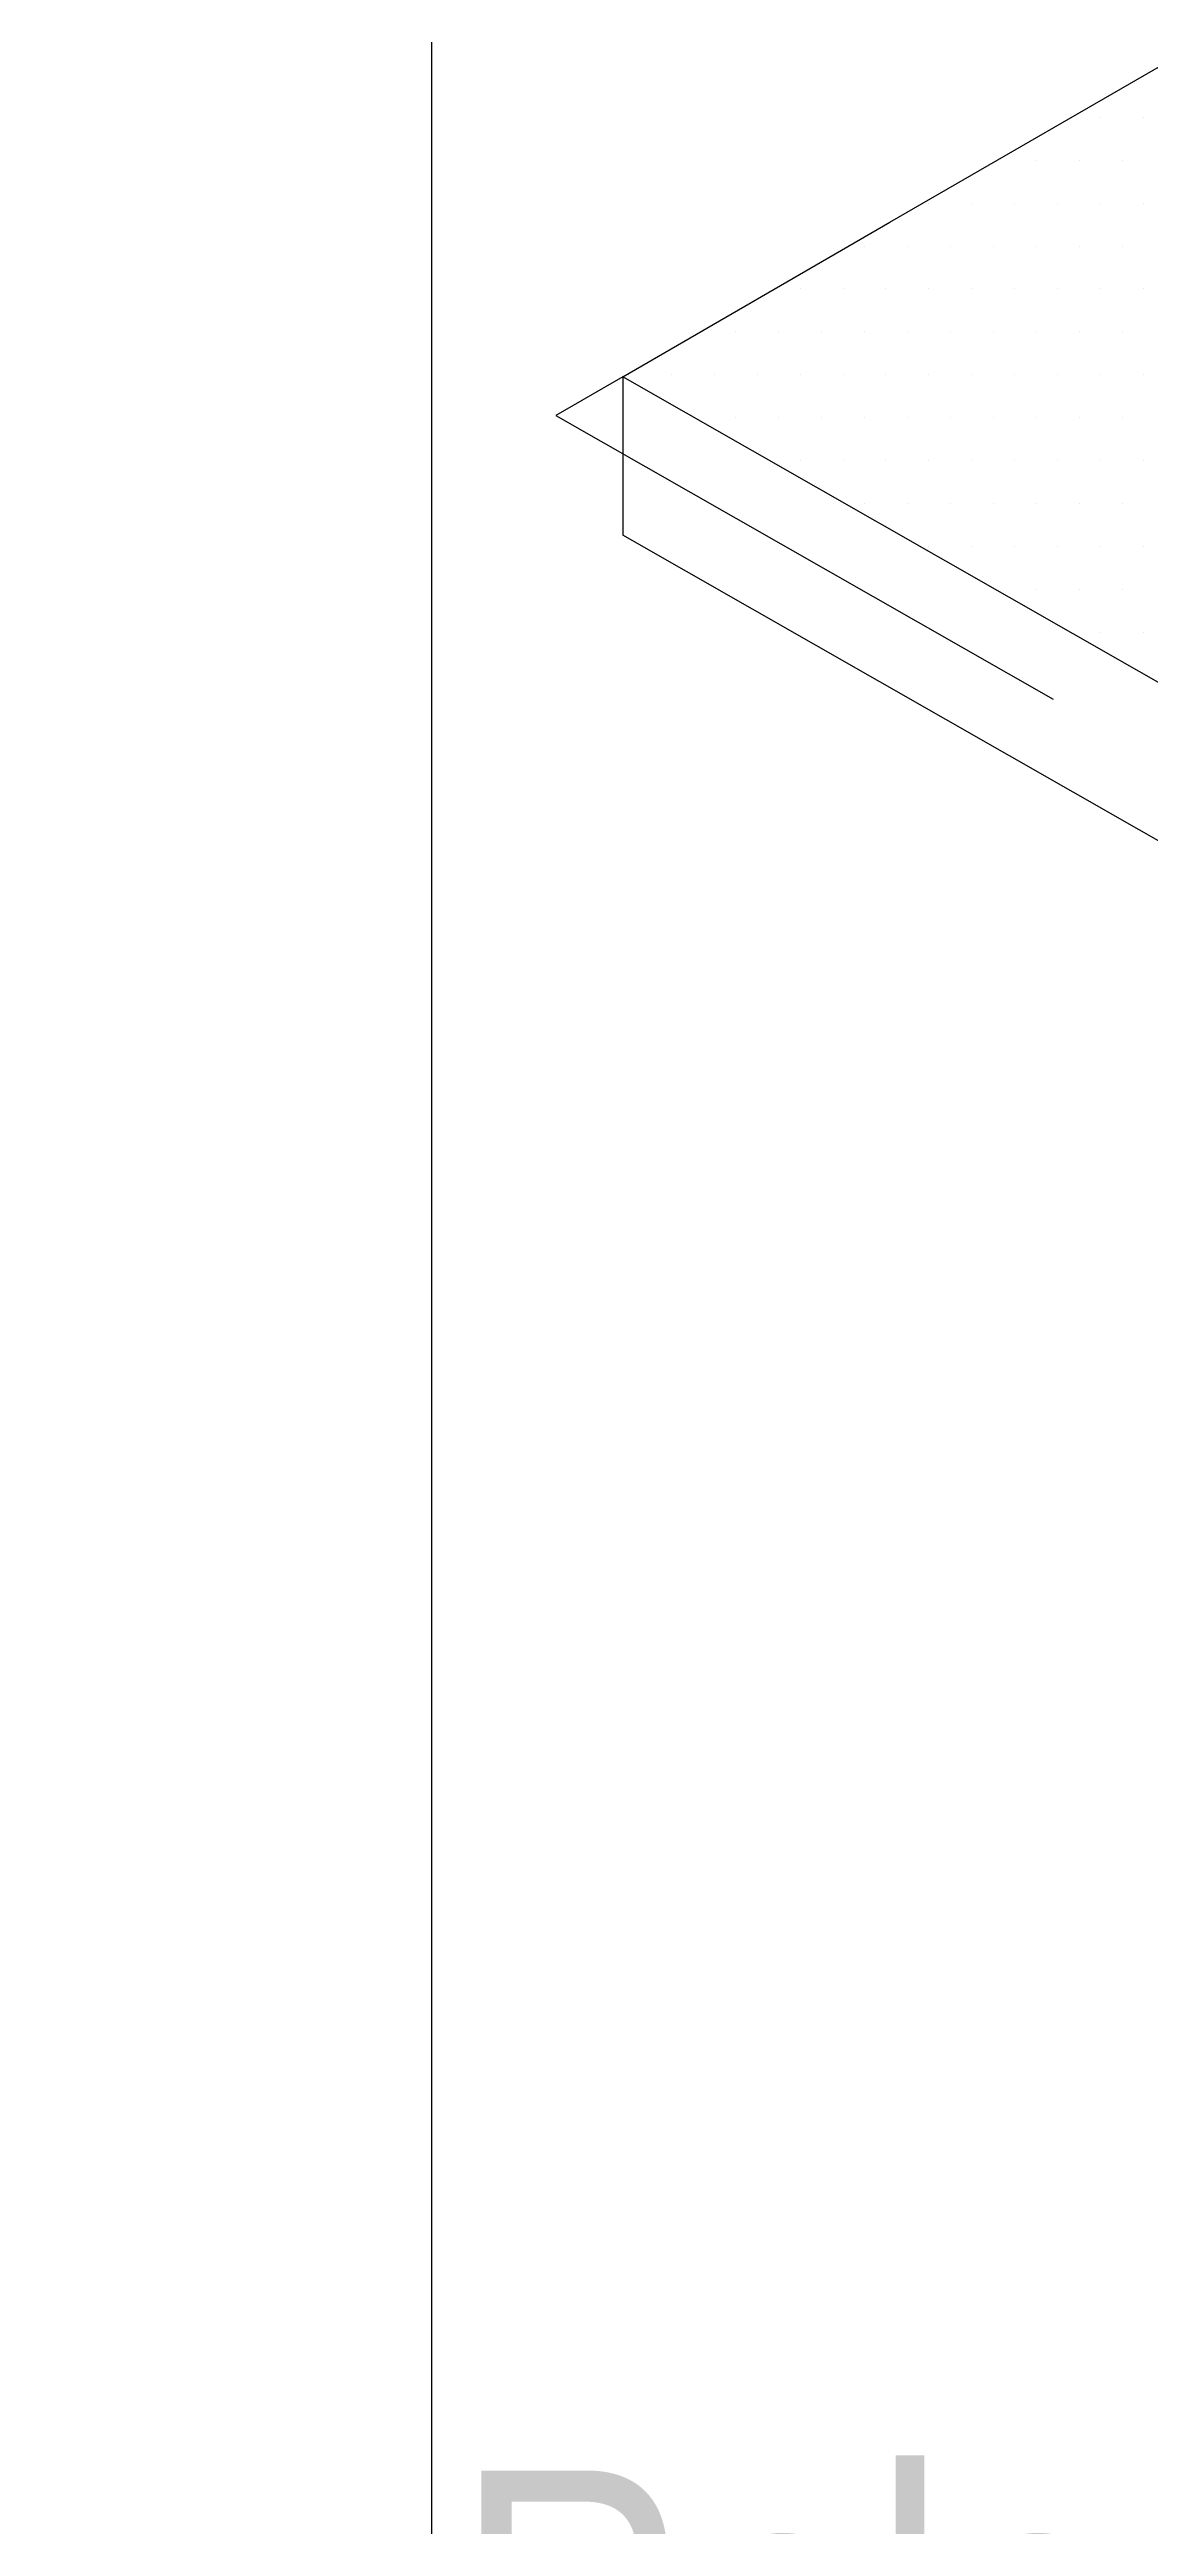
# Model space of a CAD drawing. Extents: x -1328 to 5679, y -4611 to 1603.
# Drawn here: x -1219 to -1184.4, y 1229.9 to 1307.8 of the extents above; entities that cross this region are included whole.
import ezdxf

# ---------------------------------------------------------------- set-up
doc = ezdxf.new("R2010")
doc.units = 0
doc.header["$MEASUREMENT"] = 0
doc.linetypes.add('AI-Linetype-17', pattern=[27.003948, 18.002632, -9.001316])
doc.linetypes.add('AI-Linetype-18', pattern=[27.003948, 18.002632, -9.001316])
for name, color, linetype, lineweight in [('.ATI-HATCH', 7, 'Continuous', 0), ('G-ANNO-TTLB', 7, 'Continuous', 0), ('TYVEK', 7, 'Continuous', 0)]:
    doc.layers.add(name, color=color, linetype=linetype, lineweight=lineweight)

# ---------------------------------------------------------------- blocks, each defined once
blk = doc.blocks.new('Block_61')
at = {"layer": 'TYVEK', "char_height": 0.2, "attachment_point": 7}
for s, insert in [('\\C18;\\c0;\\FArial Narrow|b0|i0|c1;\\H9.001321;\\W1.000000;Release paper', (-1206.309, 1219.948)), ('\\C18;\\c0;\\FArial Narrow|b0|i0|c1;\\H9.001321;\\W1.000000;for backdam', (-1195.18, 1204.792))]:
    blk.add_mtext(s, dxfattribs=dict(at, insert=insert))
blk = doc.blocks.new('Block_60')
at = {"layer": 'TYVEK'}
blk.add_blockref('Block_61', (0, 0), dxfattribs=at)
blk = doc.blocks.new('Block_254')
at = {"layer": '.ATI-HATCH'}
blk.add_open_spline([(-1184.218, 1307.237), (-1184.218, 1307.237), (-1192.617, 1302.378), (-1192.617, 1302.378), (-1192.617, 1302.378), (-1201.017, 1297.518), (-1201.017, 1297.518), (-1201.017, 1297.518), (-1066.602, 1220.764), (-1066.602, 1220.764), (-1066.602, 1220.764), (-1049.803, 1230.484), (-1049.803, 1230.484), (-1049.803, 1230.484), (-1184.218, 1307.237), (-1184.218, 1307.237)], degree=3, knots=[0, 0, 0, 0, 1, 1, 1, 2, 2, 2, 3, 3, 3, 4, 4, 4, 5, 5, 5, 5], dxfattribs=at)
at = {"layer": '.ATI-HATCH', "color": 8, "lineweight": 0, "true_color": 0x808080}
for points in [[(-1185.991, 1305.678), (-1185.991, 1305.678), (-1185.991, 1305.678), (-1185.991, 1305.678)], [(-1184.641, 1305.678), (-1184.641, 1305.678), (-1184.641, 1305.678), (-1184.641, 1305.678)], [(-1188.016, 1304.328), (-1188.016, 1304.328), (-1188.016, 1304.328), (-1188.016, 1304.328)], [(-1186.666, 1304.328), (-1186.666, 1304.328), (-1186.666, 1304.328), (-1186.666, 1304.328)], [(-1185.316, 1304.328), (-1185.316, 1304.328), (-1185.316, 1304.328), (-1185.316, 1304.328)], [(-1191.392, 1302.978), (-1191.392, 1302.978), (-1191.392, 1302.978), (-1191.392, 1302.978)], [(-1190.042, 1302.978), (-1190.042, 1302.978), (-1190.042, 1302.978), (-1190.042, 1302.978)], [(-1188.691, 1302.978), (-1188.691, 1302.978), (-1188.691, 1302.978), (-1188.691, 1302.978)], [(-1187.341, 1302.978), (-1187.341, 1302.978), (-1187.341, 1302.978), (-1187.341, 1302.978)], [(-1185.991, 1302.978), (-1185.991, 1302.978), (-1185.991, 1302.978), (-1185.991, 1302.978)], [(-1184.641, 1302.978), (-1184.641, 1302.978), (-1184.641, 1302.978), (-1184.641, 1302.978)], [(-1193.417, 1301.628), (-1193.417, 1301.628), (-1193.417, 1301.628), (-1193.417, 1301.628)], [(-1192.067, 1301.628), (-1192.067, 1301.628), (-1192.067, 1301.628), (-1192.067, 1301.628)], [(-1190.717, 1301.628), (-1190.717, 1301.628), (-1190.717, 1301.628), (-1190.717, 1301.628)], [(-1189.366, 1301.628), (-1189.366, 1301.628), (-1189.366, 1301.628), (-1189.366, 1301.628)], [(-1188.016, 1301.628), (-1188.016, 1301.628), (-1188.016, 1301.628), (-1188.016, 1301.628)], [(-1186.666, 1301.628), (-1186.666, 1301.628), (-1186.666, 1301.628), (-1186.666, 1301.628)], [(-1185.316, 1301.628), (-1185.316, 1301.628), (-1185.316, 1301.628), (-1185.316, 1301.628)], [(-1195.442, 1300.278), (-1195.442, 1300.278), (-1195.442, 1300.278), (-1195.442, 1300.278)], [(-1194.092, 1300.278), (-1194.092, 1300.278), (-1194.092, 1300.278), (-1194.092, 1300.278)], [(-1192.742, 1300.278), (-1192.742, 1300.278), (-1192.742, 1300.278), (-1192.742, 1300.278)], [(-1191.392, 1300.278), (-1191.392, 1300.278), (-1191.392, 1300.278), (-1191.392, 1300.278)], [(-1190.042, 1300.278), (-1190.042, 1300.278), (-1190.042, 1300.278), (-1190.042, 1300.278)], [(-1188.691, 1300.278), (-1188.691, 1300.278), (-1188.691, 1300.278), (-1188.691, 1300.278)], [(-1187.341, 1300.278), (-1187.341, 1300.278), (-1187.341, 1300.278), (-1187.341, 1300.278)], [(-1185.991, 1300.278), (-1185.991, 1300.278), (-1185.991, 1300.278), (-1185.991, 1300.278)], [(-1184.641, 1300.278), (-1184.641, 1300.278), (-1184.641, 1300.278), (-1184.641, 1300.278)], [(-1197.468, 1298.927), (-1197.468, 1298.927), (-1197.468, 1298.927), (-1197.468, 1298.927)], [(-1196.117, 1298.927), (-1196.117, 1298.927), (-1196.117, 1298.927), (-1196.117, 1298.927)], [(-1194.767, 1298.927), (-1194.767, 1298.927), (-1194.767, 1298.927), (-1194.767, 1298.927)], [(-1193.417, 1298.927), (-1193.417, 1298.927), (-1193.417, 1298.927), (-1193.417, 1298.927)], [(-1192.067, 1298.927), (-1192.067, 1298.927), (-1192.067, 1298.927), (-1192.067, 1298.927)], [(-1190.717, 1298.927), (-1190.717, 1298.927), (-1190.717, 1298.927), (-1190.717, 1298.927)], [(-1189.366, 1298.927), (-1189.366, 1298.927), (-1189.366, 1298.927), (-1189.366, 1298.927)], [(-1188.016, 1298.927), (-1188.016, 1298.927), (-1188.016, 1298.927), (-1188.016, 1298.927)], [(-1186.666, 1298.927), (-1186.666, 1298.927), (-1186.666, 1298.927), (-1186.666, 1298.927)], [(-1185.316, 1298.927), (-1185.316, 1298.927), (-1185.316, 1298.927), (-1185.316, 1298.927)], [(-1200.843, 1297.577), (-1200.843, 1297.577), (-1200.843, 1297.577), (-1200.843, 1297.577)], [(-1199.493, 1297.577), (-1199.493, 1297.577), (-1199.493, 1297.577), (-1199.493, 1297.577)], [(-1198.143, 1297.577), (-1198.143, 1297.577), (-1198.143, 1297.577), (-1198.143, 1297.577)], [(-1196.793, 1297.577), (-1196.793, 1297.577), (-1196.793, 1297.577), (-1196.793, 1297.577)], [(-1195.442, 1297.577), (-1195.442, 1297.577), (-1195.442, 1297.577), (-1195.442, 1297.577)], [(-1194.092, 1297.577), (-1194.092, 1297.577), (-1194.092, 1297.577), (-1194.092, 1297.577)], [(-1192.742, 1297.577), (-1192.742, 1297.577), (-1192.742, 1297.577), (-1192.742, 1297.577)], [(-1191.392, 1297.577), (-1191.392, 1297.577), (-1191.392, 1297.577), (-1191.392, 1297.577)], [(-1190.042, 1297.577), (-1190.042, 1297.577), (-1190.042, 1297.577), (-1190.042, 1297.577)], [(-1188.691, 1297.577), (-1188.691, 1297.577), (-1188.691, 1297.577), (-1188.691, 1297.577)], [(-1187.341, 1297.577), (-1187.341, 1297.577), (-1187.341, 1297.577), (-1187.341, 1297.577)], [(-1185.991, 1297.577), (-1185.991, 1297.577), (-1185.991, 1297.577), (-1185.991, 1297.577)], [(-1184.641, 1297.577), (-1184.641, 1297.577), (-1184.641, 1297.577), (-1184.641, 1297.577)], [(-1197.468, 1296.227), (-1197.468, 1296.227), (-1197.468, 1296.227), (-1197.468, 1296.227)], [(-1196.117, 1296.227), (-1196.117, 1296.227), (-1196.117, 1296.227), (-1196.117, 1296.227)], [(-1194.767, 1296.227), (-1194.767, 1296.227), (-1194.767, 1296.227), (-1194.767, 1296.227)], [(-1193.417, 1296.227), (-1193.417, 1296.227), (-1193.417, 1296.227), (-1193.417, 1296.227)], [(-1192.067, 1296.227), (-1192.067, 1296.227), (-1192.067, 1296.227), (-1192.067, 1296.227)], [(-1190.717, 1296.227), (-1190.717, 1296.227), (-1190.717, 1296.227), (-1190.717, 1296.227)], [(-1189.366, 1296.227), (-1189.366, 1296.227), (-1189.366, 1296.227), (-1189.366, 1296.227)], [(-1188.016, 1296.227), (-1188.016, 1296.227), (-1188.016, 1296.227), (-1188.016, 1296.227)], [(-1186.666, 1296.227), (-1186.666, 1296.227), (-1186.666, 1296.227), (-1186.666, 1296.227)], [(-1185.316, 1296.227), (-1185.316, 1296.227), (-1185.316, 1296.227), (-1185.316, 1296.227)], [(-1195.442, 1294.877), (-1195.442, 1294.877), (-1195.442, 1294.877), (-1195.442, 1294.877)], [(-1194.092, 1294.877), (-1194.092, 1294.877), (-1194.092, 1294.877), (-1194.092, 1294.877)], [(-1192.742, 1294.877), (-1192.742, 1294.877), (-1192.742, 1294.877), (-1192.742, 1294.877)], [(-1191.392, 1294.877), (-1191.392, 1294.877), (-1191.392, 1294.877), (-1191.392, 1294.877)], [(-1190.042, 1294.877), (-1190.042, 1294.877), (-1190.042, 1294.877), (-1190.042, 1294.877)], [(-1188.691, 1294.877), (-1188.691, 1294.877), (-1188.691, 1294.877), (-1188.691, 1294.877)], [(-1187.341, 1294.877), (-1187.341, 1294.877), (-1187.341, 1294.877), (-1187.341, 1294.877)], [(-1185.991, 1294.877), (-1185.991, 1294.877), (-1185.991, 1294.877), (-1185.991, 1294.877)], [(-1184.641, 1294.877), (-1184.641, 1294.877), (-1184.641, 1294.877), (-1184.641, 1294.877)], [(-1193.417, 1293.527), (-1193.417, 1293.527), (-1193.417, 1293.527), (-1193.417, 1293.527)], [(-1192.067, 1293.527), (-1192.067, 1293.527), (-1192.067, 1293.527), (-1192.067, 1293.527)], [(-1190.717, 1293.527), (-1190.717, 1293.527), (-1190.717, 1293.527), (-1190.717, 1293.527)], [(-1189.366, 1293.527), (-1189.366, 1293.527), (-1189.366, 1293.527), (-1189.366, 1293.527)], [(-1188.016, 1293.527), (-1188.016, 1293.527), (-1188.016, 1293.527), (-1188.016, 1293.527)], [(-1186.666, 1293.527), (-1186.666, 1293.527), (-1186.666, 1293.527), (-1186.666, 1293.527)], [(-1185.316, 1293.527), (-1185.316, 1293.527), (-1185.316, 1293.527), (-1185.316, 1293.527)], [(-1191.392, 1292.176), (-1191.392, 1292.176), (-1191.392, 1292.176), (-1191.392, 1292.176)], [(-1190.042, 1292.176), (-1190.042, 1292.176), (-1190.042, 1292.176), (-1190.042, 1292.176)], [(-1188.691, 1292.176), (-1188.691, 1292.176), (-1188.691, 1292.176), (-1188.691, 1292.176)], [(-1187.341, 1292.176), (-1187.341, 1292.176), (-1187.341, 1292.176), (-1187.341, 1292.176)], [(-1185.991, 1292.176), (-1185.991, 1292.176), (-1185.991, 1292.176), (-1185.991, 1292.176)], [(-1184.641, 1292.176), (-1184.641, 1292.176), (-1184.641, 1292.176), (-1184.641, 1292.176)], [(-1188.016, 1290.826), (-1188.016, 1290.826), (-1188.016, 1290.826), (-1188.016, 1290.826)], [(-1186.666, 1290.826), (-1186.666, 1290.826), (-1186.666, 1290.826), (-1186.666, 1290.826)], [(-1185.316, 1290.826), (-1185.316, 1290.826), (-1185.316, 1290.826), (-1185.316, 1290.826)], [(-1185.991, 1289.476), (-1185.991, 1289.476), (-1185.991, 1289.476), (-1185.991, 1289.476)], [(-1184.641, 1289.476), (-1184.641, 1289.476), (-1184.641, 1289.476), (-1184.641, 1289.476)]]:
    blk.add_open_spline(points, degree=3, dxfattribs=at)

msp = doc.modelspace()

# ---------------------------------------------------------------- hatches: boundary and pattern name
at = {"layer": 'G-ANNO-TTLB', "true_color": 0xff00ff, "transparency": 33554687}
h = msp.add_hatch(color=6, dxfattribs=at)
edge = h.paths.add_edge_path()
edge.add_spline(control_points=[(1625.998, -853.91), (1625.998, -853.91), (-1303.52, -853.91), (-1303.52, -853.91), (-1303.52, -853.91), (-1303.52, 1603.09), (-1303.52, 1603.09), (-1303.52, 1603.09), (1625.998, 1603.09), (1625.998, 1603.09), (1625.998, 1603.09), (1625.998, -853.91), (1625.998, -853.91)], knot_values=[0, 0, 0, 0, 1, 1, 1, 2, 2, 2, 3, 3, 3, 4, 4, 4, 4], degree=3, periodic=0)
edge = h.paths.add_edge_path()
edge.add_spline(control_points=[(-1294.52, 1594.09), (-1294.52, 1594.09), (-1294.52, -844.91), (-1294.52, -844.91), (-1294.52, -844.91), (1616.998, -844.91), (1616.998, -844.91), (1616.998, -844.91), (1616.998, 1594.09), (1616.998, 1594.09), (1616.998, 1594.09), (-1294.52, 1594.09), (-1294.52, 1594.09)], knot_values=[0, 0, 0, 0, 1, 1, 1, 2, 2, 2, 3, 3, 3, 4, 4, 4, 4], degree=3, periodic=0)
edge.add_line((-1294.52, 1594.09), (-1294.52, 1594.09))

# ---------------------------------------------------------------- linework, layer by layer
at = {"layer": 'G-ANNO-TTLB'}
for points in [[(1625.998, -853.91), (1625.998, -853.91), (-1303.52, -853.91), (-1303.52, -853.91), (-1303.52, -853.91), (-1303.52, 1603.09), (-1303.52, 1603.09), (-1303.52, 1603.09), (1625.998, 1603.09), (1625.998, 1603.09), (1625.998, 1603.09), (1625.998, -853.91), (1625.998, -853.91)], [(-1294.52, 1594.09), (-1294.52, 1594.09), (-1294.52, -844.91), (-1294.52, -844.91), (-1294.52, -844.91), (1616.998, -844.91), (1616.998, -844.91), (1616.998, -844.91), (1616.998, 1594.09), (1616.998, 1594.09), (1616.998, 1594.09), (-1294.52, 1594.09), (-1294.52, 1594.09)]]:
    msp.add_open_spline(points, degree=3, knots=[0, 0, 0, 0, 1, 1, 1, 2, 2, 2, 3, 3, 3, 4, 4, 4, 4], dxfattribs=at)
at = {"layer": 'TYVEK', "color": 4, "lineweight": 25, "true_color": 0x00ffff}
for p, q in [((-1192.617, 1302.378), (-1175.818, 1312.097)), ((-1201.017, 1297.518), (-1192.617, 1302.378)), ((-1066.602, 1220.764), (-1201.017, 1297.518)), ((-1201.017, 1297.518), (-1201.017, 1292.535)), ((-1066.602, 1215.782), (-1201.017, 1292.535))]:
    msp.add_line(p, q, dxfattribs=at)
at = {"layer": 'TYVEK', "color": 4, "linetype": 'AI-Linetype-18', "lineweight": 25, "true_color": 0x00ffff}
msp.add_line((-1201.017, 1297.518), (-1203.117, 1296.303), dxfattribs=at)
at = {"layer": 'TYVEK', "color": 4, "linetype": 'AI-Linetype-17', "lineweight": 25, "true_color": 0x00ffff}
msp.add_line((-1203.117, 1296.303), (-1068.702, 1219.55), dxfattribs=at)
at = {"layer": 'TYVEK', "color": 18, "lineweight": 25, "true_color": 0x000000}
msp.add_lwpolyline([(-1207.014, 1345.621), (-946.286, 1345.621), (-946.286, 1171.746), (-1207.014, 1171.746)], close=True, dxfattribs=at)

# ---------------------------------------------------------------- block references
at = {"layer": '.ATI-HATCH'}
msp.add_blockref('Block_254', (0, 0), dxfattribs=at)
at = {"layer": 'TYVEK'}
msp.add_blockref('Block_60', (0, 0), dxfattribs=at)

doc.saveas('drawing.dxf')
